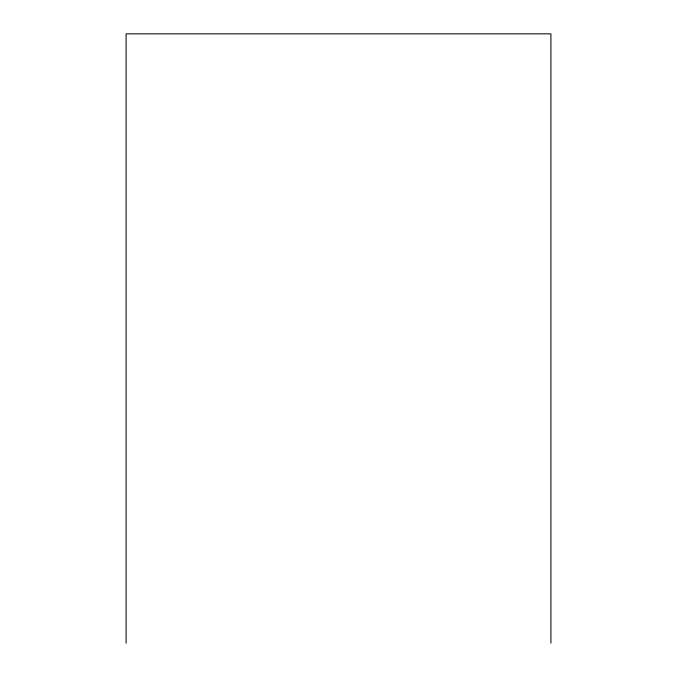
<?xml version="1.0" encoding="UTF-8"?>
<svg xmlns="http://www.w3.org/2000/svg" width="677" height="677" viewBox="0 0 677 677"><rect width="100%" height="100%" fill="white"/><g stroke="black" fill="none" stroke-linecap="round" stroke-linejoin="round"><path stroke-width="1.02" d="M550.909 643.15L550.909 33.85L126.091 33.85L126.091 643.15"/></g></svg>
